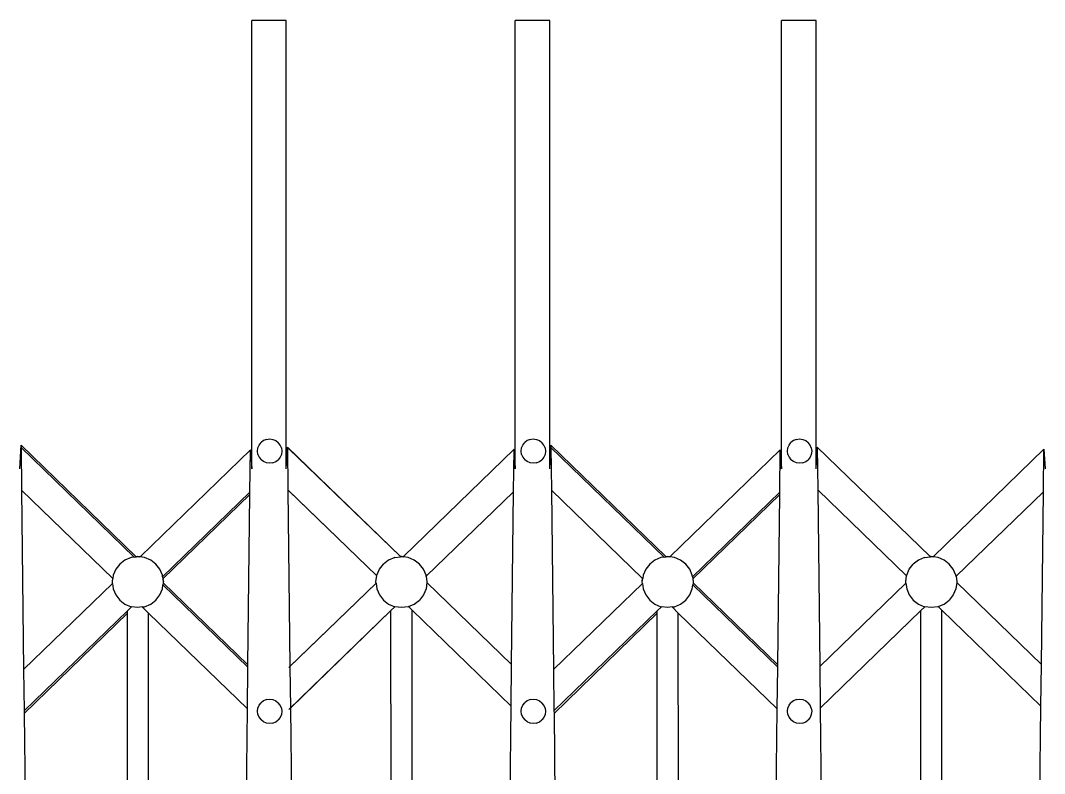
# Model space of a CAD drawing. Extents: x -202236 to 1002404, y -663931 to 1550022.
# Drawn here: x -62637 to -61625, y -350982 to -350237 of the extents above; entities that cross this region are included whole.
import ezdxf

# ---------------------------------------------------------------- set-up
doc = ezdxf.new("R2010")
doc.units = 0

msp = doc.modelspace()

# ---------------------------------------------------------------- linework, layer by layer
at = {"color": 250}
for p, q in [((-62374.65, -350237.03), (-62408.74, -350237.03)), ((-62408.74, -350680.35), (-62408.74, -350237.03)), ((-62374.65, -350680.35), (-62374.65, -350237.03)), ((-62113.91, -350237.03), (-62148.01, -350237.03)), ((-62148.01, -350680.35), (-62148.01, -350237.03)), ((-62113.91, -350680.35), (-62113.91, -350237.03)), ((-61850.54, -350237.03), (-61884.63, -350237.03)), ((-61884.63, -350680.35), (-61884.63, -350237.03)), ((-61850.54, -350680.35), (-61850.54, -350237.03)), ((-62638.02, -350680.35), (-62636.83, -350656.87)), ((-62636.83, -350656.87), (-62523.2, -350766.97)), ((-62636.83, -350656.87), (-62636.8, -350659.22)), ((-62402.5, -350659.71), (-62401.29, -350656.84)), ((-62401.29, -350656.84), (-62399.4, -350654.41)), ((-62396.97, -350652.53), (-62399.4, -350654.41)), ((-62394.1, -350651.31), (-62396.97, -350652.53)), ((-62394.1, -350651.31), (-62390.9, -350650.88)), ((-62390.9, -350650.88), (-62387.71, -350651.31)), ((-62387.71, -350651.31), (-62384.84, -350652.53)), ((-62384.84, -350652.53), (-62382.4, -350654.41)), ((-62380.52, -350656.84), (-62382.4, -350654.41)), ((-62379.31, -350659.71), (-62380.52, -350656.84)), ((-62141.76, -350659.71), (-62140.55, -350656.84)), ((-62140.55, -350656.84), (-62138.67, -350654.41)), ((-62136.23, -350652.53), (-62138.67, -350654.41)), ((-62133.36, -350651.31), (-62136.23, -350652.53)), ((-62133.36, -350651.31), (-62130.17, -350650.88)), ((-62130.17, -350650.88), (-62126.97, -350651.31)), ((-62126.97, -350651.31), (-62124.1, -350652.53)), ((-62124.1, -350652.53), (-62121.66, -350654.41)), ((-62119.78, -350656.84), (-62121.66, -350654.41)), ((-62118.57, -350659.71), (-62119.78, -350656.84)), ((-62113.91, -350680.35), (-62112.72, -350656.87)), ((-62112.72, -350656.87), (-61999.09, -350766.97)), ((-62112.72, -350656.87), (-62112.69, -350659.22)), ((-61878.39, -350659.71), (-61877.18, -350656.84)), ((-61877.18, -350656.84), (-61875.3, -350654.41)), ((-61872.86, -350652.53), (-61875.3, -350654.41)), ((-61869.99, -350651.31), (-61872.86, -350652.53)), ((-61869.99, -350651.31), (-61866.8, -350650.88)), ((-61866.8, -350650.88), (-61863.6, -350651.31)), ((-61863.6, -350651.31), (-61860.73, -350652.53)), ((-61860.73, -350652.53), (-61858.29, -350654.41)), ((-61856.41, -350656.84), (-61858.29, -350654.41)), ((-61855.2, -350659.71), (-61856.41, -350656.84)), ((-62636.8, -350659.22), (-62524.88, -350767.68)), ((-62636.8, -350659.22), (-62636.32, -350701.43)), ((-62518.85, -350767.06), (-62409.99, -350661.54)), ((-62410.47, -350703.41), (-62409.99, -350661.54)), ((-62409.99, -350661.54), (-62408.74, -350680.35)), ((-62402.93, -350662.91), (-62402.5, -350659.71)), ((-62402.5, -350666.1), (-62402.93, -350662.91)), ((-62402.5, -350666.1), (-62401.29, -350668.98)), ((-62379.31, -350666.1), (-62380.52, -350668.98)), ((-62379.31, -350659.71), (-62378.88, -350662.91)), ((-62378.88, -350662.91), (-62379.31, -350666.1)), ((-62374.65, -350680.35), (-62373.44, -350658.93)), ((-62373.44, -350658.93), (-62262, -350766.91)), ((-62373.44, -350658.93), (-62372.95, -350701.14)), ((-62371.83, -350660.48), (-62262, -350766.91)), ((-62258.49, -350767), (-62149.25, -350661.12)), ((-62258.49, -350767), (-62149.25, -350661.12)), ((-62149.73, -350702.99), (-62149.25, -350661.12)), ((-62149.25, -350661.12), (-62148.01, -350680.35)), ((-62142.19, -350662.91), (-62141.76, -350659.71)), ((-62141.76, -350666.1), (-62142.19, -350662.91)), ((-62141.76, -350666.1), (-62140.55, -350668.98)), ((-62118.57, -350666.1), (-62119.78, -350668.98)), ((-62118.57, -350659.71), (-62118.14, -350662.91)), ((-62118.14, -350662.91), (-62118.57, -350666.1)), ((-62112.69, -350659.22), (-62000.77, -350767.68)), ((-62112.69, -350659.22), (-62112.21, -350701.43)), ((-61994.74, -350767.06), (-61885.88, -350661.54)), ((-61886.36, -350703.41), (-61885.88, -350661.54)), ((-61885.88, -350661.54), (-61884.63, -350680.35)), ((-61878.82, -350662.91), (-61878.39, -350659.71)), ((-61878.39, -350666.1), (-61878.82, -350662.91)), ((-61878.39, -350666.1), (-61877.18, -350668.98)), ((-61855.2, -350666.1), (-61856.41, -350668.98)), ((-61855.2, -350659.71), (-61854.77, -350662.91)), ((-61854.77, -350662.91), (-61855.2, -350666.1)), ((-61850.54, -350680.35), (-61849.33, -350658.93)), ((-61849.33, -350658.93), (-61737.89, -350766.91)), ((-61849.33, -350658.93), (-61848.84, -350701.14)), ((-61734.38, -350767), (-61625.14, -350661.12)), ((-61625.62, -350702.99), (-61625.14, -350661.12)), ((-61625.14, -350661.12), (-61623.9, -350680.35)), ((-62401.29, -350668.98), (-62399.4, -350671.41)), ((-62396.97, -350673.29), (-62399.4, -350671.41)), ((-62394.1, -350674.5), (-62396.97, -350673.29)), ((-62390.9, -350674.93), (-62394.1, -350674.5)), ((-62387.71, -350674.5), (-62390.9, -350674.93)), ((-62387.71, -350674.5), (-62384.84, -350673.29)), ((-62384.84, -350673.29), (-62382.4, -350671.41)), ((-62380.52, -350668.98), (-62382.4, -350671.41)), ((-62140.55, -350668.98), (-62138.67, -350671.41)), ((-62136.23, -350673.29), (-62138.67, -350671.41)), ((-62133.36, -350674.5), (-62136.23, -350673.29)), ((-62130.17, -350674.93), (-62133.36, -350674.5)), ((-62126.97, -350674.5), (-62130.17, -350674.93)), ((-62126.97, -350674.5), (-62124.1, -350673.29)), ((-62124.1, -350673.29), (-62121.66, -350671.41)), ((-62119.78, -350668.98), (-62121.66, -350671.41)), ((-61877.18, -350668.98), (-61875.3, -350671.41)), ((-61872.86, -350673.29), (-61875.3, -350671.41)), ((-61869.99, -350674.5), (-61872.86, -350673.29)), ((-61866.8, -350674.93), (-61869.99, -350674.5)), ((-61863.6, -350674.5), (-61866.8, -350674.93)), ((-61863.6, -350674.5), (-61860.73, -350673.29)), ((-61860.73, -350673.29), (-61858.29, -350671.41)), ((-61856.41, -350668.98), (-61858.29, -350671.41)), ((-62546.13, -350788.83), (-62636.32, -350701.43)), ((-62636.32, -350701.43), (-62634.28, -350878.94)), ((-62410.47, -350703.41), (-62496.84, -350787.13)), ((-62410.5, -350705.76), (-62496.5, -350789.12)), ((-62412.43, -350874.31), (-62410.5, -350705.76)), ((-62410.5, -350705.76), (-62410.47, -350703.41)), ((-62285.05, -350786.32), (-62372.95, -350701.14)), ((-62372.95, -350701.14), (-62370.95, -350876.01)), ((-62285.05, -350786.32), (-62371.83, -350702.22)), ((-62149.73, -350702.99), (-62236.09, -350786.7)), ((-62149.73, -350702.99), (-62236.09, -350786.7)), ((-62151.68, -350873.8), (-62149.73, -350702.99)), ((-62022.02, -350788.83), (-62112.21, -350701.43)), ((-62112.21, -350701.43), (-62110.18, -350878.94)), ((-61886.36, -350703.41), (-61972.74, -350787.13)), ((-61886.39, -350705.76), (-61972.39, -350789.12)), ((-61888.32, -350874.31), (-61886.39, -350705.76)), ((-61886.39, -350705.76), (-61886.36, -350703.41)), ((-61760.94, -350786.32), (-61848.84, -350701.14)), ((-61848.84, -350701.14), (-61846.84, -350876.01)), ((-61625.62, -350702.99), (-61711.98, -350786.7)), ((-61627.58, -350873.8), (-61625.62, -350702.99)), ((-62528.04, -350768.1), (-62534.06, -350770.65)), ((-62524.88, -350767.68), (-62528.04, -350768.1)), ((-62524.88, -350767.68), (-62522.77, -350767.39)), ((-62523.2, -350766.97), (-62521.33, -350766.72)), ((-62522.77, -350767.39), (-62523.2, -350766.97)), ((-62522.77, -350767.39), (-62521.34, -350767.2)), ((-62521.34, -350767.2), (-62519.28, -350767.48)), ((-62521.33, -350766.72), (-62518.85, -350767.06)), ((-62519.28, -350767.48), (-62518.85, -350767.06)), ((-62514.65, -350768.1), (-62519.28, -350767.48)), ((-62508.62, -350770.65), (-62514.65, -350768.1)), ((-62267.3, -350768.1), (-62273.32, -350770.65)), ((-62267.3, -350768.1), (-62273.32, -350770.65)), ((-62267.3, -350768.1), (-62261.56, -350767.33)), ((-62267.3, -350768.1), (-62261.56, -350767.33)), ((-62262, -350766.91), (-62260.59, -350766.72)), ((-62262, -350766.91), (-62260.59, -350766.72)), ((-62262, -350766.91), (-62261.56, -350767.33)), ((-62262, -350766.91), (-62261.56, -350767.33)), ((-62261.56, -350767.33), (-62260.61, -350767.2)), ((-62261.56, -350767.33), (-62260.61, -350767.2)), ((-62260.61, -350767.2), (-62258.92, -350767.43)), ((-62260.61, -350767.2), (-62258.92, -350767.43)), ((-62260.59, -350766.72), (-62258.49, -350767)), ((-62260.59, -350766.72), (-62258.49, -350767)), ((-62258.92, -350767.43), (-62258.49, -350767)), ((-62258.92, -350767.43), (-62258.49, -350767)), ((-62253.91, -350768.1), (-62258.92, -350767.43)), ((-62253.91, -350768.1), (-62258.92, -350767.43)), ((-62247.89, -350770.65), (-62253.91, -350768.1)), ((-62247.89, -350770.65), (-62253.91, -350768.1)), ((-62003.93, -350768.1), (-62009.95, -350770.65)), ((-62000.77, -350767.68), (-62003.93, -350768.1)), ((-62000.77, -350767.68), (-61998.66, -350767.39)), ((-61999.09, -350766.97), (-61997.22, -350766.72)), ((-61998.66, -350767.39), (-61999.09, -350766.97)), ((-61998.66, -350767.39), (-61997.23, -350767.2)), ((-61997.23, -350767.2), (-61995.18, -350767.48)), ((-61997.22, -350766.72), (-61994.74, -350767.06)), ((-61995.18, -350767.48), (-61994.74, -350767.06)), ((-61990.54, -350768.1), (-61995.18, -350767.48)), ((-61984.52, -350770.65), (-61990.54, -350768.1)), ((-61743.19, -350768.1), (-61749.22, -350770.65)), ((-61743.19, -350768.1), (-61737.46, -350767.33)), ((-61737.89, -350766.91), (-61736.49, -350766.72)), ((-61737.89, -350766.91), (-61737.46, -350767.33)), ((-61737.46, -350767.33), (-61736.5, -350767.2)), ((-61736.5, -350767.2), (-61734.81, -350767.43)), ((-61736.49, -350766.72), (-61734.38, -350767)), ((-61734.81, -350767.43), (-61734.38, -350767)), ((-61729.8, -350768.1), (-61734.81, -350767.43)), ((-61723.78, -350770.65), (-61729.8, -350768.1)), ((-62543.11, -350779.69), (-62545.65, -350785.71)), ((-62539.16, -350774.59), (-62543.11, -350779.69)), ((-62534.06, -350770.65), (-62539.16, -350774.59)), ((-62503.52, -350774.59), (-62508.62, -350770.65)), ((-62499.58, -350779.69), (-62503.52, -350774.59)), ((-62497.03, -350785.71), (-62499.58, -350779.69)), ((-62284.91, -350785.71), (-62282.37, -350779.69)), ((-62284.91, -350785.71), (-62282.37, -350779.69)), ((-62282.37, -350779.69), (-62278.43, -350774.59)), ((-62282.37, -350779.69), (-62278.43, -350774.59)), ((-62273.32, -350770.65), (-62278.43, -350774.59)), ((-62273.32, -350770.65), (-62278.43, -350774.59)), ((-62242.78, -350774.59), (-62247.89, -350770.65)), ((-62242.78, -350774.59), (-62247.89, -350770.65)), ((-62238.84, -350779.69), (-62242.78, -350774.59)), ((-62238.84, -350779.69), (-62242.78, -350774.59)), ((-62236.3, -350785.71), (-62238.84, -350779.69)), ((-62236.3, -350785.71), (-62238.84, -350779.69)), ((-62019, -350779.69), (-62021.54, -350785.71)), ((-62015.06, -350774.59), (-62019, -350779.69)), ((-62009.95, -350770.65), (-62015.06, -350774.59)), ((-61979.41, -350774.59), (-61984.52, -350770.65)), ((-61975.47, -350779.69), (-61979.41, -350774.59)), ((-61972.93, -350785.71), (-61975.47, -350779.69)), ((-61760.81, -350785.71), (-61758.26, -350779.69)), ((-61758.26, -350779.69), (-61754.32, -350774.59)), ((-61749.22, -350770.65), (-61754.32, -350774.59)), ((-61718.68, -350774.59), (-61723.78, -350770.65)), ((-61714.73, -350779.69), (-61718.68, -350774.59)), ((-61712.19, -350785.71), (-61714.73, -350779.69)), ((-62546.54, -350791.93), (-62546.13, -350788.83)), ((-62546.52, -350792.13), (-62546.08, -350788.87)), ((-62546.08, -350788.87), (-62546.13, -350788.83)), ((-62545.65, -350785.71), (-62546.08, -350788.87)), ((-62496.84, -350787.13), (-62497.03, -350785.71)), ((-62496.84, -350787.13), (-62496.57, -350789.19)), ((-62496.57, -350789.19), (-62496.5, -350789.12)), ((-62496.57, -350789.19), (-62496.16, -350792.21)), ((-62496.5, -350789.12), (-62496.12, -350791.93)), ((-62285.81, -350791.93), (-62285.05, -350786.32)), ((-62285.81, -350791.93), (-62285.05, -350786.32)), ((-62285.78, -350792.13), (-62285, -350786.36)), ((-62285.78, -350792.13), (-62285, -350786.36)), ((-62285, -350786.36), (-62285.05, -350786.32)), ((-62285, -350786.36), (-62285.05, -350786.32)), ((-62285, -350786.36), (-62284.91, -350785.71)), ((-62285, -350786.36), (-62284.91, -350785.71)), ((-62236.15, -350786.76), (-62236.3, -350785.71)), ((-62236.15, -350786.76), (-62236.3, -350785.71)), ((-62236.09, -350786.7), (-62236.15, -350786.76)), ((-62236.09, -350786.7), (-62236.15, -350786.76)), ((-62236.15, -350786.76), (-62235.42, -350792.21)), ((-62236.15, -350786.76), (-62235.42, -350792.21)), ((-62236.09, -350786.7), (-62235.38, -350791.93)), ((-62236.09, -350786.7), (-62235.38, -350791.93)), ((-62022.43, -350791.93), (-62022.02, -350788.83)), ((-62022.41, -350792.13), (-62021.97, -350788.87)), ((-62021.97, -350788.87), (-62022.02, -350788.83)), ((-62021.54, -350785.71), (-62021.97, -350788.87)), ((-61972.74, -350787.13), (-61972.93, -350785.71)), ((-61972.74, -350787.13), (-61972.46, -350789.19)), ((-61972.46, -350789.19), (-61972.39, -350789.12)), ((-61972.46, -350789.19), (-61972.05, -350792.21)), ((-61972.39, -350789.12), (-61972.01, -350791.93)), ((-61761.7, -350791.93), (-61760.94, -350786.32)), ((-61761.67, -350792.13), (-61760.89, -350786.36)), ((-61760.89, -350786.36), (-61760.94, -350786.32)), ((-61760.89, -350786.36), (-61760.81, -350785.71)), ((-61712.05, -350786.76), (-61712.19, -350785.71)), ((-61711.98, -350786.7), (-61712.05, -350786.76)), ((-61712.05, -350786.76), (-61711.31, -350792.21)), ((-61711.98, -350786.7), (-61711.28, -350791.93)), ((-62634.28, -350878.94), (-62546.37, -350793.74)), ((-62546.55, -350792.41), (-62546.52, -350792.13)), ((-62546.37, -350793.74), (-62546.55, -350792.41)), ((-62546.52, -350792.13), (-62546.54, -350791.93)), ((-62546.37, -350793.74), (-62545.65, -350799.11)), ((-62545.65, -350799.11), (-62543.11, -350805.13)), ((-62499.58, -350805.13), (-62497.03, -350799.11)), ((-62497.03, -350799.11), (-62496.5, -350795.17)), ((-62496.23, -350793.11), (-62496.5, -350795.17)), ((-62496.5, -350795.17), (-62412.46, -350876.61)), ((-62496.13, -350792.41), (-62496.23, -350793.11)), ((-62496.23, -350793.11), (-62412.43, -350874.31)), ((-62496.12, -350791.93), (-62496.16, -350792.21)), ((-62496.16, -350792.21), (-62496.13, -350792.41)), ((-62371.83, -350876.87), (-62285.69, -350793.37)), ((-62370.95, -350876.01), (-62285.69, -350793.37)), ((-62285.82, -350792.41), (-62285.78, -350792.13)), ((-62285.82, -350792.41), (-62285.78, -350792.13)), ((-62285.69, -350793.37), (-62285.82, -350792.41)), ((-62285.69, -350793.37), (-62285.82, -350792.41)), ((-62285.78, -350792.13), (-62285.81, -350791.93)), ((-62285.78, -350792.13), (-62285.81, -350791.93)), ((-62285.69, -350793.37), (-62284.91, -350799.11)), ((-62285.69, -350793.37), (-62284.91, -350799.11)), ((-62284.91, -350799.11), (-62282.37, -350805.13)), ((-62284.91, -350799.11), (-62282.37, -350805.13)), ((-62236.3, -350799.11), (-62238.84, -350805.13)), ((-62236.3, -350799.11), (-62238.84, -350805.13)), ((-62235.43, -350792.66), (-62236.3, -350799.11)), ((-62235.43, -350792.66), (-62236.3, -350799.11)), ((-62235.39, -350792.41), (-62235.43, -350792.66)), ((-62235.39, -350792.41), (-62235.43, -350792.66)), ((-62235.43, -350792.66), (-62151.68, -350873.8)), ((-62235.43, -350792.66), (-62151.68, -350873.8)), ((-62235.38, -350791.93), (-62235.42, -350792.21)), ((-62235.38, -350791.93), (-62235.42, -350792.21)), ((-62235.42, -350792.21), (-62235.39, -350792.41)), ((-62235.42, -350792.21), (-62235.39, -350792.41)), ((-62110.18, -350878.94), (-62022.27, -350793.74)), ((-62022.45, -350792.41), (-62022.41, -350792.13)), ((-62022.27, -350793.74), (-62022.45, -350792.41)), ((-62022.41, -350792.13), (-62022.43, -350791.93)), ((-62022.27, -350793.74), (-62021.54, -350799.11)), ((-62021.54, -350799.11), (-62019, -350805.13)), ((-61975.47, -350805.13), (-61972.93, -350799.11)), ((-61972.93, -350799.11), (-61972.4, -350795.17)), ((-61972.12, -350793.11), (-61972.4, -350795.17)), ((-61972.4, -350795.17), (-61888.35, -350876.61)), ((-61972.02, -350792.41), (-61972.12, -350793.11)), ((-61972.12, -350793.11), (-61888.32, -350874.31)), ((-61972.01, -350791.93), (-61972.05, -350792.21)), ((-61972.05, -350792.21), (-61972.02, -350792.41)), ((-61846.84, -350876.01), (-61761.58, -350793.37)), ((-61761.71, -350792.41), (-61761.67, -350792.13)), ((-61761.58, -350793.37), (-61761.71, -350792.41)), ((-61761.67, -350792.13), (-61761.7, -350791.93)), ((-61761.58, -350793.37), (-61760.81, -350799.11)), ((-61760.81, -350799.11), (-61758.26, -350805.13)), ((-61712.19, -350799.11), (-61714.73, -350805.13)), ((-61711.32, -350792.66), (-61712.19, -350799.11)), ((-61711.29, -350792.41), (-61711.32, -350792.66)), ((-61711.32, -350792.66), (-61627.58, -350873.8)), ((-61711.28, -350791.93), (-61711.31, -350792.21)), ((-61711.31, -350792.21), (-61711.29, -350792.41)), ((-62543.11, -350805.13), (-62539.16, -350810.23)), ((-62539.16, -350810.23), (-62534.06, -350814.18)), ((-62508.62, -350814.18), (-62503.52, -350810.23)), ((-62503.52, -350810.23), (-62499.58, -350805.13)), ((-62282.37, -350805.13), (-62278.43, -350810.23)), ((-62282.37, -350805.13), (-62278.43, -350810.23)), ((-62278.43, -350810.23), (-62273.32, -350814.18)), ((-62278.43, -350810.23), (-62273.32, -350814.18)), ((-62247.89, -350814.18), (-62242.78, -350810.23)), ((-62247.89, -350814.18), (-62242.78, -350810.23)), ((-62238.84, -350805.13), (-62242.78, -350810.23)), ((-62238.84, -350805.13), (-62242.78, -350810.23)), ((-62019, -350805.13), (-62015.06, -350810.23)), ((-62015.06, -350810.23), (-62009.95, -350814.18)), ((-61984.52, -350814.18), (-61979.41, -350810.23)), ((-61979.41, -350810.23), (-61975.47, -350805.13)), ((-61758.26, -350805.13), (-61754.32, -350810.23)), ((-61754.32, -350810.23), (-61749.22, -350814.18)), ((-61723.78, -350814.18), (-61718.68, -350810.23)), ((-61714.73, -350805.13), (-61718.68, -350810.23)), ((-62534.06, -350814.18), (-62528.04, -350816.72)), ((-62527.45, -350816.8), (-62531.69, -350820.9)), ((-62528.04, -350816.72), (-62527.45, -350816.8)), ((-62521.34, -350817.62), (-62527.45, -350816.8)), ((-62517.01, -350817.04), (-62521.34, -350817.62)), ((-62517.01, -350817.04), (-62514.65, -350816.72)), ((-62510.86, -350823), (-62517.01, -350817.04)), ((-62514.65, -350816.72), (-62508.62, -350814.18)), ((-62270.95, -350820.49), (-62371.83, -350918.27)), ((-62270.95, -350820.49), (-62370.48, -350916.96)), ((-62273.32, -350814.18), (-62267.3, -350816.72)), ((-62273.32, -350814.18), (-62267.3, -350816.72)), ((-62267.09, -350816.75), (-62270.95, -350820.49)), ((-62267.09, -350816.75), (-62270.95, -350820.49)), ((-62270.85, -351126.81), (-62270.95, -350820.49)), ((-62270.85, -351126.81), (-62270.95, -350820.49)), ((-62267.3, -350816.72), (-62267.09, -350816.75)), ((-62267.3, -350816.72), (-62267.09, -350816.75)), ((-62260.61, -350817.62), (-62267.09, -350816.75)), ((-62260.61, -350817.62), (-62267.09, -350816.75)), ((-62253.91, -350816.72), (-62260.61, -350817.62)), ((-62253.91, -350816.72), (-62260.61, -350817.62)), ((-62253.91, -350816.72), (-62253.74, -350816.65)), ((-62253.91, -350816.72), (-62253.74, -350816.65)), ((-62253.74, -350816.65), (-62247.89, -350814.18)), ((-62253.74, -350816.65), (-62247.89, -350814.18)), ((-62250.12, -350820.16), (-62253.74, -350816.65)), ((-62250.12, -350820.16), (-62253.74, -350816.65)), ((-62152.16, -350915.09), (-62250.12, -350820.16)), ((-62250.03, -351127.29), (-62250.12, -350820.16)), ((-62152.16, -350915.09), (-62250.12, -350820.16)), ((-62250.03, -351127.29), (-62250.12, -350820.16)), ((-62009.95, -350814.18), (-62003.93, -350816.72)), ((-62003.34, -350816.8), (-62007.58, -350820.9)), ((-62003.93, -350816.72), (-62003.34, -350816.8)), ((-61997.23, -350817.62), (-62003.34, -350816.8)), ((-61992.9, -350817.04), (-61997.23, -350817.62)), ((-61992.9, -350817.04), (-61990.54, -350816.72)), ((-61986.75, -350823), (-61992.9, -350817.04)), ((-61990.54, -350816.72), (-61984.52, -350814.18)), ((-61746.84, -350820.49), (-61846.37, -350916.96)), ((-61749.22, -350814.18), (-61743.19, -350816.72)), ((-61742.98, -350816.75), (-61746.84, -350820.49)), ((-61746.75, -351126.81), (-61746.84, -350820.49)), ((-61743.19, -350816.72), (-61742.98, -350816.75)), ((-61736.5, -350817.62), (-61742.98, -350816.75)), ((-61729.8, -350816.72), (-61736.5, -350817.62)), ((-61729.8, -350816.72), (-61729.64, -350816.65)), ((-61729.64, -350816.65), (-61723.78, -350814.18)), ((-61726.02, -350820.16), (-61729.64, -350816.65)), ((-61628.05, -350915.09), (-61726.02, -350820.16)), ((-61725.92, -351127.29), (-61726.02, -350820.16)), ((-62531.69, -350820.9), (-62633.81, -350919.89)), ((-62531.69, -350823.23), (-62633.79, -350922.2)), ((-62531.69, -350823.23), (-62531.69, -350820.9)), ((-62531.59, -351129.65), (-62531.69, -350823.23)), ((-62510.77, -351127.71), (-62510.86, -350823)), ((-62412.93, -350917.9), (-62510.86, -350823)), ((-62007.58, -350820.9), (-62109.71, -350919.89)), ((-62007.58, -350823.23), (-62109.68, -350922.2)), ((-62007.58, -350823.23), (-62007.58, -350820.9)), ((-62007.48, -351129.65), (-62007.58, -350823.23)), ((-61986.66, -351127.71), (-61986.75, -350823)), ((-61888.82, -350917.9), (-61986.75, -350823)), ((-62634.28, -350878.94), (-62633.81, -350919.89)), ((-62412.93, -350917.9), (-62412.46, -350876.61)), ((-62412.46, -350876.61), (-62412.43, -350874.31)), ((-62370.95, -350876.01), (-62370.48, -350916.96)), ((-62152.16, -350915.09), (-62151.68, -350873.8)), ((-62110.18, -350878.94), (-62109.71, -350919.89)), ((-61888.82, -350917.9), (-61888.35, -350876.61)), ((-61888.35, -350876.61), (-61888.32, -350874.31)), ((-61846.84, -350876.01), (-61846.37, -350916.96)), ((-61628.05, -350915.09), (-61627.58, -350873.8)), ((-62401.29, -350914.09), (-62399.4, -350911.66)), ((-62396.97, -350909.78), (-62399.4, -350911.66)), ((-62394.1, -350908.57), (-62396.97, -350909.78)), ((-62394.1, -350908.57), (-62390.9, -350908.14)), ((-62390.9, -350908.14), (-62387.71, -350908.57)), ((-62387.71, -350908.57), (-62384.84, -350909.78)), ((-62384.84, -350909.78), (-62382.4, -350911.66)), ((-62380.52, -350914.09), (-62382.4, -350911.66)), ((-62140.55, -350914.09), (-62138.67, -350911.66)), ((-62136.23, -350909.78), (-62138.67, -350911.66)), ((-62133.36, -350908.57), (-62136.23, -350909.78)), ((-62133.36, -350908.57), (-62130.17, -350908.14)), ((-62130.17, -350908.14), (-62126.97, -350908.57)), ((-62126.97, -350908.57), (-62124.1, -350909.78)), ((-62124.1, -350909.78), (-62121.66, -350911.66)), ((-62119.78, -350914.09), (-62121.66, -350911.66)), ((-61877.18, -350914.09), (-61875.3, -350911.66)), ((-61872.86, -350909.78), (-61875.3, -350911.66)), ((-61869.99, -350908.57), (-61872.86, -350909.78)), ((-61869.99, -350908.57), (-61866.8, -350908.14)), ((-61866.8, -350908.14), (-61863.6, -350908.57)), ((-61863.6, -350908.57), (-61860.73, -350909.78)), ((-61860.73, -350909.78), (-61858.29, -350911.66)), ((-61856.41, -350914.09), (-61858.29, -350911.66)), ((-62633.81, -350919.89), (-62633.79, -350922.2)), ((-62414.26, -351034.17), (-62412.93, -350917.9)), ((-62402.93, -350920.16), (-62402.5, -350916.97)), ((-62402.5, -350923.36), (-62402.93, -350920.16)), ((-62402.5, -350916.97), (-62401.29, -350914.09)), ((-62379.31, -350916.97), (-62380.52, -350914.09)), ((-62379.31, -350916.97), (-62378.88, -350920.16)), ((-62378.88, -350920.16), (-62379.31, -350923.36)), ((-62370.48, -350916.96), (-62369.16, -351031.55)), ((-62153.52, -351033.75), (-62152.16, -350915.09)), ((-62142.19, -350920.16), (-62141.76, -350916.97)), ((-62141.76, -350923.36), (-62142.19, -350920.16)), ((-62141.76, -350916.97), (-62140.55, -350914.09)), ((-62118.57, -350916.97), (-62119.78, -350914.09)), ((-62118.57, -350916.97), (-62118.14, -350920.16)), ((-62118.14, -350920.16), (-62118.57, -350923.36)), ((-62109.71, -350919.89), (-62109.68, -350922.2)), ((-61890.15, -351034.17), (-61888.82, -350917.9)), ((-61878.82, -350920.16), (-61878.39, -350916.97)), ((-61878.39, -350923.36), (-61878.82, -350920.16)), ((-61878.39, -350916.97), (-61877.18, -350914.09)), ((-61855.2, -350916.97), (-61856.41, -350914.09)), ((-61855.2, -350916.97), (-61854.77, -350920.16)), ((-61854.77, -350920.16), (-61855.2, -350923.36)), ((-61846.37, -350916.96), (-61845.06, -351031.55)), ((-61629.41, -351033.75), (-61628.05, -350915.09)), ((-62633.79, -350922.2), (-62632.53, -351031.84)), ((-62402.5, -350923.36), (-62401.29, -350926.23)), ((-62401.29, -350926.23), (-62399.4, -350928.66)), ((-62396.97, -350930.54), (-62399.4, -350928.66)), ((-62394.1, -350931.76), (-62396.97, -350930.54)), ((-62390.9, -350932.19), (-62394.1, -350931.76)), ((-62387.71, -350931.76), (-62390.9, -350932.19)), ((-62387.71, -350931.76), (-62384.84, -350930.54)), ((-62384.84, -350930.54), (-62382.4, -350928.66)), ((-62380.52, -350926.23), (-62382.4, -350928.66)), ((-62379.31, -350923.36), (-62380.52, -350926.23)), ((-62141.76, -350923.36), (-62140.55, -350926.23)), ((-62140.55, -350926.23), (-62138.67, -350928.66)), ((-62136.23, -350930.54), (-62138.67, -350928.66)), ((-62133.36, -350931.76), (-62136.23, -350930.54)), ((-62130.17, -350932.19), (-62133.36, -350931.76)), ((-62126.97, -350931.76), (-62130.17, -350932.19)), ((-62126.97, -350931.76), (-62124.1, -350930.54)), ((-62124.1, -350930.54), (-62121.66, -350928.66)), ((-62119.78, -350926.23), (-62121.66, -350928.66)), ((-62118.57, -350923.36), (-62119.78, -350926.23)), ((-62109.68, -350922.2), (-62108.42, -351031.84)), ((-61878.39, -350923.36), (-61877.18, -350926.23)), ((-61877.18, -350926.23), (-61875.3, -350928.66)), ((-61872.86, -350930.54), (-61875.3, -350928.66)), ((-61869.99, -350931.76), (-61872.86, -350930.54)), ((-61866.8, -350932.19), (-61869.99, -350931.76)), ((-61863.6, -350931.76), (-61866.8, -350932.19)), ((-61863.6, -350931.76), (-61860.73, -350930.54)), ((-61860.73, -350930.54), (-61858.29, -350928.66)), ((-61856.41, -350926.23), (-61858.29, -350928.66)), ((-61855.2, -350923.36), (-61856.41, -350926.23))]:
    msp.add_line(p, q, dxfattribs=at)

doc.saveas('drawing.dxf')
